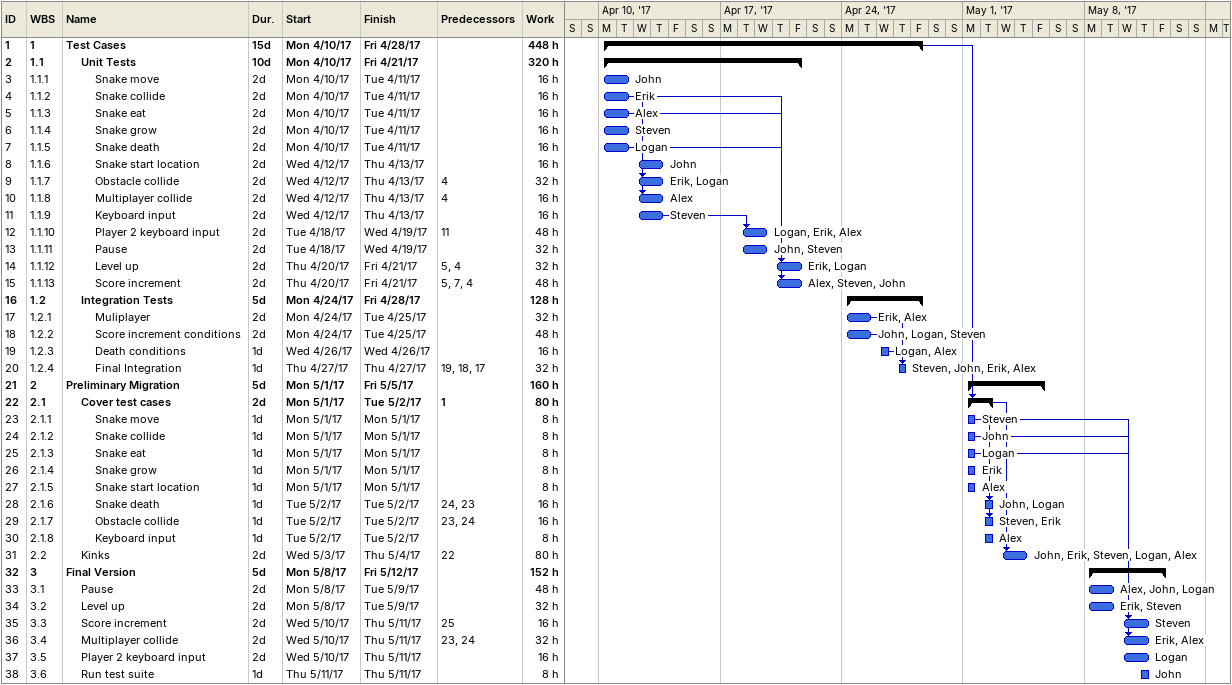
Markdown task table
| ID | WBS | Task | Duration | Start | Finish | Predecessors | Resources | Work (h) |
|---|---|---|---|---|---|---|---|---|
| 1 | 1 | **Test Cases** | 15d | 2017-04-10 | 2017-04-28 |  |  | 448 |
| 2 | 1.1 | **Unit Tests** | 10d | 2017-04-10 | 2017-04-21 |  |  | 320 |
| 3 | 1.1.1 | Snake move | 2d | 2017-04-10 | 2017-04-11 |  | John | 16 |
| 4 | 1.1.2 | Snake collide | 2d | 2017-04-10 | 2017-04-11 |  | Erik | 16 |
| 5 | 1.1.3 | Snake eat | 2d | 2017-04-10 | 2017-04-11 |  | Alex | 16 |
| 6 | 1.1.4 | Snake grow | 2d | 2017-04-10 | 2017-04-11 |  | Steven | 16 |
| 7 | 1.1.5 | Snake death | 2d | 2017-04-10 | 2017-04-11 |  | Logan | 16 |
| 8 | 1.1.6 | Snake start location | 2d | 2017-04-12 | 2017-04-13 |  | John | 16 |
| 9 | 1.1.7 | Obstacle collide | 2d | 2017-04-12 | 2017-04-13 | 4 | Erik, Logan | 32 |
| 10 | 1.1.8 | Multiplayer collide | 2d | 2017-04-12 | 2017-04-13 | 4 | Alex | 16 |
| 11 | 1.1.9 | Keyboard input | 2d | 2017-04-12 | 2017-04-13 |  | Steven | 16 |
| 12 | 1.1.10 | Player 2 keyboard input | 2d | 2017-04-18 | 2017-04-19 | 11 | Logan, Erik, Alex | 48 |
| 13 | 1.1.11 | Pause | 2d | 2017-04-18 | 2017-04-19 |  | John, Steven | 32 |
| 14 | 1.1.12 | Level up | 2d | 2017-04-20 | 2017-04-21 | 5, 4 | Erik, Logan | 32 |
| 15 | 1.1.13 | Score increment | 2d | 2017-04-20 | 2017-04-21 | 5, 7, 4 | Alex, Steven, John | 48 |
| 16 | 1.2 | **Integration Tests** | 5d | 2017-04-24 | 2017-04-28 |  |  | 128 |
| 17 | 1.2.1 | Muliplayer | 2d | 2017-04-24 | 2017-04-25 |  | Erik, Alex | 32 |
| 18 | 1.2.2 | Score increment conditions | 2d | 2017-04-24 | 2017-04-25 |  | John, Logan, Steven | 48 |
| 19 | 1.2.3 | Death conditions | 1d | 2017-04-26 | 2017-04-26 |  | Logan, Alex | 16 |
| 20 | 1.2.4 | Final Integration | 1d | 2017-04-27 | 2017-04-27 | 19, 18, 17 | Steven, John, Erik, Alex | 32 |
| 21 | 2 | **Preliminary Migration** | 5d | 2017-05-01 | 2017-05-05 |  |  | 160 |
| 22 | 2.1 | **Cover test cases** | 2d | 2017-05-01 | 2017-05-02 | 1 |  | 80 |
| 23 | 2.1.1 | Snake move | 1d | 2017-05-01 | 2017-05-01 |  | Steven | 8 |
| 24 | 2.1.2 | Snake collide | 1d | 2017-05-01 | 2017-05-01 |  | John | 8 |
| 25 | 2.1.3 | Snake eat | 1d | 2017-05-01 | 2017-05-01 |  | Logan | 8 |
| 26 | 2.1.4 | Snake grow | 1d | 2017-05-01 | 2017-05-01 |  | Erik | 8 |
| 27 | 2.1.5 | Snake start location | 1d | 2017-05-01 | 2017-05-01 |  | Alex | 8 |
| 28 | 2.1.6 | Snake death | 1d | 2017-05-02 | 2017-05-02 | 24, 23 | John, Logan | 16 |
| 29 | 2.1.7 | Obstacle collide | 1d | 2017-05-02 | 2017-05-02 | 23, 24 | Steven, Erik | 16 |
| 30 | 2.1.8 | Keyboard input | 1d | 2017-05-02 | 2017-05-02 |  | Alex | 8 |
| 31 | 2.2 | Kinks | 2d | 2017-05-03 | 2017-05-04 | 22 | John, Erik, Steven, Logan, Alex | 80 |
| 32 | 3 | **Final Version** | 5d | 2017-05-08 | 2017-05-12 |  |  | 152 |
| 33 | 3.1 | Pause | 2d | 2017-05-08 | 2017-05-09 |  | Alex, John, Logan | 48 |
| 34 | 3.2 | Level up | 2d | 2017-05-08 | 2017-05-09 |  | Erik, Steven | 32 |
| 35 | 3.3 | Score increment | 2d | 2017-05-10 | 2017-05-11 | 25 | Steven | 16 |
| 36 | 3.4 | Multiplayer collide | 2d | 2017-05-10 | 2017-05-11 | 23, 24 | Erik, Alex | 32 |
| 37 | 3.5 | Player 2 keyboard input | 2d | 2017-05-10 | 2017-05-11 |  | Logan | 16 |
| 38 | 3.6 | Run test suite | 1d | 2017-05-11 | 2017-05-11 |  | John | 8 |
